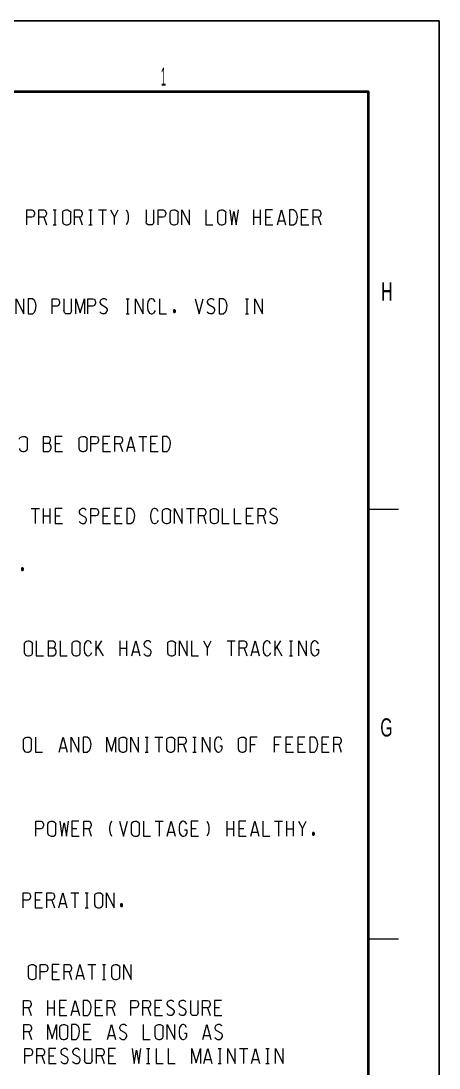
# Model space of a CAD drawing. Header units: millimetres. Extents: x 0 to 841, y 0 to 594.
# Drawn here: x 771.5 to 841, y 419.9 to 594 of the extents above; entities that cross this region are included whole.
import ezdxf
from ezdxf.enums import TextEntityAlignment as Align

# ---------------------------------------------------------------- set-up
doc = ezdxf.new("R2010")
doc.units = ezdxf.units.MM
doc.header["$LTSCALE"] = 0.8
for name, color, linetype, lineweight in [('1', 7, 'Continuous', 13), ('12', 7, 'Continuous', 13), ('9', 7, 'Continuous', 13)]:
    doc.layers.add(name, color=color, linetype=linetype, lineweight=lineweight)

msp = doc.modelspace()

# ---------------------------------------------------------------- linework, layer by layer
at = {"layer": '1'}
for p, q in [((834.2748, 512.7606), (829.263, 512.7606)), ((834.2748, 441.2795), (829.263, 441.2795))]:
    msp.add_line(p, q, dxfattribs=at)
at = {"layer": '1', "lineweight": 35}
msp.add_lwpolyline([(829.263, 112.0142), (829.263, 582.2276), (10.3331, 582.2276), (10.3331, 10.3819)], dxfattribs=at)
at = {"layer": '12'}
for p, q in [((776.8346, 562.5882), (777.3386, 562.5882)), ((777.0866, 562.5882), (777.0866, 560.0882)), ((782.7874, 562.5882), (783.2913, 562.5882)), ((783.0394, 562.5882), (783.0394, 560.0882)), ((784.3622, 562.5882), (785.7008, 562.5882)), ((785.0236, 562.5882), (785.0236, 560.0882)), ((792.2992, 562.5882), (792.2992, 560.6)), ((793.5433, 560.6), (793.5433, 562.5882)), ((810.1575, 562.5882), (810.1575, 560.0882)), ((811.3228, 560.0882), (811.3228, 562.5882)), ((773.2913, 561.348), (772.4567, 561.348)), ((775.2756, 561.348), (774.4409, 561.348)), ((778.4252, 560.5606), (778.4252, 562.1157)), ((779.748, 560.5606), (779.748, 562.1157)), ((781.2283, 561.348), (780.3937, 561.348)), ((787.0079, 560.1472), (787.0079, 561.4071)), ((795.1181, 561.348), (794.2835, 561.348)), ((796.2835, 560.5606), (796.2835, 562.1157)), ((797.6063, 560.5606), (797.6063, 562.1157)), ((804.2205, 560.5606), (804.2205, 562.1157)), ((805.5433, 560.5606), (805.5433, 562.1157)), ((810.1575, 561.348), (811.3228, 561.348)), ((812.9764, 561.3283), (812.1417, 561.3283)), ((815.2913, 560.7181), (814.2992, 560.7181)), ((818.9291, 561.3283), (818.0945, 561.3283)), ((820.9134, 561.348), (820.0787, 561.348)), ((776.8346, 560.0882), (777.3386, 560.0882)), ((782.7874, 560.0882), (783.2913, 560.0882)), ((778.6299, 547.8165), (778.6299, 545.8283)), ((779.874, 545.8283), (779.874, 547.8165)), ((784.7402, 546.8913), (785.6693, 546.3598)), ((785.5906, 547.7181), (785.748, 547.6197)), ((788.9606, 547.8165), (789.4646, 547.8165)), ((789.2126, 547.8165), (789.2126, 545.3165)), ((793.7795, 547.3047), (793.5276, 547.7181)), ((802.5984, 546.8913), (803.5276, 546.3598)), ((803.4488, 547.7181), (803.6063, 547.6197)), ((808.8031, 547.8165), (809.3071, 547.8165)), ((809.0551, 547.8165), (809.0551, 545.3165)), ((777.4803, 546.5764), (776.6457, 546.5764)), ((783.4331, 546.5764), (782.5984, 546.5764)), ((784.5827, 545.6315), (784.8346, 545.415)), ((788.9606, 545.3165), (789.4646, 545.3165)), ((793.7795, 545.8283), (793.5276, 545.415)), ((802.4409, 545.6315), (802.6929, 545.415)), ((808.8031, 545.3165), (809.3071, 545.3165)), ((772.5512, 522.8913), (772.5512, 524.4465)), ((781.1496, 522.8913), (781.1496, 524.4465)), ((782.4724, 522.8913), (782.4724, 524.4465)), ((791.0551, 524.9189), (792.3937, 524.9189)), ((791.7165, 524.9189), (791.7165, 522.4189)), ((775.1811, 523.7772), (776.0945, 523.7772)), ((778, 523.6591), (777.1654, 523.6591)), ((783.9528, 523.6787), (783.1181, 523.6787)), ((785.937, 523.6591), (785.1024, 523.6591)), ((787.9213, 523.6787), (787.0866, 523.6787)), ((790.2362, 523.0488), (789.2441, 523.0488)), ((793.874, 523.6591), (793.0394, 523.6591)), ((773.1969, 512.9189), (774.5354, 512.9189)), ((773.8583, 512.9189), (773.8583, 510.4189)), ((775.1811, 512.9189), (775.1811, 510.4189)), ((776.3465, 510.4189), (776.3465, 512.9189)), ((781.2913, 511.9937), (782.2205, 511.4622)), ((782.1417, 512.8205), (782.2992, 512.722)), ((794.2992, 512.4071), (794.0472, 512.8205)), ((795.0394, 510.8913), (795.0394, 512.4465)), ((796.3622, 510.8913), (796.3622, 512.4465)), ((798.9921, 512.9189), (800.3307, 512.9189)), ((799.6535, 512.9189), (799.6535, 510.4189)), ((802.9764, 510.8913), (802.9764, 512.4465)), ((804.2992, 510.8913), (804.2992, 512.4465)), ((813.0394, 511.9937), (813.9685, 511.4622)), ((813.8898, 512.8205), (814.0472, 512.722)), ((775.1811, 511.6787), (776.3465, 511.6787)), ((778, 511.6591), (777.1654, 511.6591)), ((781.1339, 510.7339), (781.3858, 510.5173)), ((783.9528, 511.6787), (783.1181, 511.6787)), ((785.937, 511.6591), (785.1024, 511.6591)), ((787.9213, 511.6591), (787.0866, 511.6591)), ((794.2992, 510.9307), (794.0472, 510.5173)), ((801.811, 511.6787), (800.9764, 511.6787)), ((809.748, 511.6591), (808.9134, 511.6591)), ((811.7323, 511.6787), (810.8976, 511.6787)), ((812.8819, 510.7339), (813.1339, 510.5173)), ((772.063, 488.8913), (772.063, 490.4465)), ((773.3858, 488.8913), (773.3858, 490.4465)), ((776.0157, 489.7772), (776.9291, 489.7772)), ((780, 488.8913), (780, 490.4465)), ((781.3228, 488.8913), (781.3228, 490.4465)), ((783.2283, 490.4071), (782.9764, 490.8205)), ((783.9528, 490.9189), (783.9528, 488.4189)), ((783.9528, 489.3638), (784.9449, 490.9189)), ((784.2835, 489.8756), (785.1181, 488.4189)), ((787.9213, 490.9189), (787.9213, 488.4189)), ((787.9213, 489.6787), (789.0866, 489.6787)), ((789.0866, 488.4189), (789.0866, 490.9189)), ((792.0472, 489.9937), (792.9764, 489.4622)), ((792.8976, 490.8205), (793.0551, 490.722)), ((795.874, 488.8913), (795.874, 490.4465)), ((797.1969, 488.8913), (797.1969, 490.4465)), ((802.4724, 488.478), (802.4724, 489.7378)), ((805.7795, 490.9189), (807.1181, 490.9189)), ((806.4409, 490.9189), (806.4409, 488.4189)), ((808.5984, 489.6787), (807.7638, 489.6787)), ((812.9921, 490.4071), (812.7402, 490.8205)), ((813.7165, 490.9189), (813.7165, 488.4189)), ((813.7165, 489.3638), (814.7087, 490.9189)), ((814.0472, 489.8756), (814.8819, 488.4189)), ((816.1102, 490.9189), (816.6142, 490.9189)), ((816.3622, 490.9189), (816.3622, 488.4189)), ((820.9291, 490.4071), (820.6772, 490.8205)), ((783.2283, 488.9307), (782.9764, 488.5173)), ((791.0709, 489.0488), (790.0787, 489.0488)), ((791.8898, 488.7339), (792.1417, 488.5173)), ((810.9134, 489.0488), (809.9213, 489.0488)), ((812.9921, 488.9307), (812.7402, 488.5173)), ((816.1102, 488.4189), (816.6142, 488.4189)), ((771.9055, 472.8913), (771.9055, 474.4465)), ((773.2283, 472.8913), (773.2283, 474.4465)), ((787.7795, 472.8913), (787.7795, 474.4465)), ((789.1024, 472.8913), (789.1024, 474.4465)), ((792.1417, 474.9189), (792.6457, 474.9189)), ((792.3937, 474.9189), (792.3937, 472.4189)), ((793.7165, 474.9189), (795.0551, 474.9189)), ((794.378, 474.9189), (794.378, 472.4189)), ((795.7165, 472.8913), (795.7165, 474.4465)), ((797.0394, 472.8913), (797.0394, 474.4465)), ((798.5197, 473.6787), (797.685, 473.6787)), ((800.0787, 474.9189), (800.5827, 474.9189)), ((800.3307, 474.9189), (800.3307, 472.4189)), ((804.8976, 474.4071), (804.6457, 474.8205)), ((807.622, 472.8913), (807.622, 474.4465)), ((808.9449, 472.8913), (808.9449, 474.4465)), ((809.5906, 473.6787), (810.4252, 473.6787)), ((813.5591, 473.6787), (814.3937, 473.6787)), ((816.378, 473.6591), (815.5433, 473.6591)), ((818.3622, 473.6591), (817.5276, 473.6591)), ((822.3307, 473.6591), (821.4961, 473.6591)), ((824.315, 473.6787), (823.4803, 473.6787)), ((779.0079, 473.0488), (778.0157, 473.0488)), ((792.1417, 472.4189), (792.6457, 472.4189)), ((800.0787, 472.4189), (800.5827, 472.4189)), ((775.9685, 458.8913), (775.9685, 460.4465)), ((777.2913, 458.8913), (777.2913, 460.4465)), ((789.8583, 458.8913), (789.8583, 460.4465)), ((791.1811, 458.8913), (791.1811, 460.4465)), ((793.811, 460.9189), (795.1496, 460.9189)), ((794.4724, 460.9189), (794.4724, 458.4189)), ((799.0394, 460.4071), (798.7874, 460.8205)), ((805.7165, 460.9189), (805.7165, 458.4189)), ((806.8819, 458.4189), (806.8819, 460.9189)), ((813.6535, 460.9189), (814.9921, 460.9189)), ((814.315, 460.9189), (814.315, 458.4189)), ((815.6378, 460.9189), (815.6378, 458.4189)), ((816.8031, 458.4189), (816.8031, 460.9189)), ((818.2835, 458.478), (818.2835, 459.7378)), ((774.8031, 459.6787), (773.9685, 459.6787)), ((780.7559, 459.6591), (779.9213, 459.6591)), ((782.7402, 459.6787), (781.9055, 459.6787)), ((796.9606, 459.0488), (795.9685, 459.0488)), ((800.5984, 459.6591), (799.7638, 459.6591)), ((805.7165, 459.6787), (806.8819, 459.6787)), ((808.5354, 459.6591), (807.7008, 459.6591)), ((810.8504, 459.0488), (809.8583, 459.0488)), ((815.6378, 459.6787), (816.8031, 459.6787)), ((772.6614, 447.789), (771.8268, 447.789)), ((774.6457, 447.7693), (773.811, 447.7693)), ((776.6299, 447.789), (775.7953, 447.789)), ((779.7638, 449.0291), (781.1024, 449.0291)), ((780.4252, 449.0291), (780.4252, 446.5291)), ((782.1575, 449.0291), (782.6614, 449.0291)), ((782.4094, 449.0291), (782.4094, 446.5291)), ((783.748, 447.0016), (783.748, 448.5567)), ((785.0709, 447.0016), (785.0709, 448.5567)), ((778.9449, 447.1591), (777.9528, 447.1591)), ((782.1575, 446.5291), (782.6614, 446.5291)), ((782.6142, 437.0921), (783.9528, 437.0921)), ((783.2756, 437.0921), (783.2756, 434.5921)), ((785.0079, 437.0921), (785.5118, 437.0921)), ((785.2598, 437.0921), (785.2598, 434.5921)), ((772.7087, 435.0646), (772.7087, 436.6197)), ((774.0315, 435.0646), (774.0315, 436.6197)), ((775.5118, 435.852), (774.6772, 435.852)), ((777.4961, 435.8323), (776.6614, 435.8323)), ((779.4803, 435.852), (778.6457, 435.852)), ((786.5984, 435.0646), (786.5984, 436.6197)), ((787.9213, 435.0646), (787.9213, 436.6197)), ((781.7953, 435.222), (780.8031, 435.222)), ((785.0079, 434.5921), (785.5118, 434.5921)), ((775.8819, 431.1236), (775.8819, 428.6236)), ((777.0472, 428.6236), (777.0472, 431.1236)), ((795.8819, 430.1984), (796.811, 429.6669)), ((796.7323, 431.0252), (796.8898, 430.9268)), ((797.8661, 430.1984), (798.7953, 429.6669)), ((798.7165, 431.0252), (798.874, 430.9268)), ((799.6929, 431.1236), (799.6929, 429.1354)), ((800.937, 429.1354), (800.937, 431.1236)), ((772.748, 429.8835), (771.9134, 429.8835)), ((775.8819, 429.8835), (777.0472, 429.8835)), ((778.7008, 429.8638), (777.8661, 429.8638)), ((781.0157, 429.2535), (780.0236, 429.2535)), ((784.6535, 429.8638), (783.8189, 429.8638)), ((786.6378, 429.8835), (785.8031, 429.8835)), ((790.6063, 429.8835), (789.7717, 429.8835)), ((792.5906, 429.8835), (791.7559, 429.8835)), ((794.5748, 429.8638), (793.7402, 429.8638)), ((795.7244, 428.9386), (795.9764, 428.722)), ((797.7087, 428.9386), (797.9606, 428.722)), ((802.5118, 429.8835), (801.6772, 429.8835)), ((804.4961, 429.8638), (803.6614, 429.8638)), ((777.937, 425.0961), (777.937, 426.6512)), ((779.2598, 425.0961), (779.2598, 426.6512)), ((788.8504, 427.0252), (789.0079, 426.9268)), ((793.811, 425.0961), (793.811, 426.6512)), ((795.1339, 425.0961), (795.1339, 426.6512)), ((799.0236, 426.6118), (798.7717, 427.0252)), ((804.7244, 427.0252), (804.8819, 426.9268)), ((772.8031, 425.8835), (771.9685, 425.8835)), ((782.7244, 425.8638), (781.8898, 425.8638)), ((787.0236, 425.2535), (786.0315, 425.2535)), ((787.8425, 424.9386), (788.0945, 424.722)), ((788, 426.1984), (788.9291, 425.6669)), ((802.8976, 425.2535), (801.9055, 425.2535)), ((803.7165, 424.9386), (803.9685, 424.722)), ((803.874, 426.1984), (804.8031, 425.6669)), ((772.9606, 421.8835), (772.126, 421.8835)), ((774.9449, 421.8835), (774.1102, 421.8835)), ((776.9291, 421.8638), (776.0945, 421.8638)), ((778.2362, 422.1984), (779.1654, 421.6669)), ((779.0866, 423.0252), (779.2441, 422.9268)), ((780.2205, 422.1984), (781.1496, 421.6669)), ((781.0709, 423.0252), (781.2283, 422.9268)), ((782.0472, 423.1236), (782.0472, 421.1354)), ((783.2913, 421.1354), (783.2913, 423.1236)), ((784.8661, 421.8835), (784.0315, 421.8835)), ((786.8504, 421.8638), (786.0157, 421.8638)), ((792.378, 423.1236), (792.8819, 423.1236)), ((792.6299, 423.1236), (792.6299, 420.6236)), ((804.2835, 423.1236), (804.7874, 423.1236)), ((804.5354, 423.1236), (804.5354, 420.6236)), ((807.8425, 423.1236), (809.1811, 423.1236)), ((808.5039, 423.1236), (808.5039, 420.6236)), ((812.2205, 423.1236), (812.7244, 423.1236)), ((812.4724, 423.1236), (812.4724, 420.6236)), ((778.0787, 420.9386), (778.3307, 420.722)), ((780.063, 420.9386), (780.315, 420.722)), ((792.378, 420.6236), (792.8819, 420.6236)), ((803.0551, 421.2535), (802.063, 421.2535)), ((804.2835, 420.6236), (804.7874, 420.6236)), ((810.9921, 421.2535), (810, 421.2535)), ((812.2205, 420.6236), (812.7244, 420.6236))]:
    msp.add_line(p, q, dxfattribs=at)
for points in [[(0, 594), (841, 594), (841, 0), (0, 0)], [(796.8189, 545.7299), (796.8189, 545.6315), (796.8976, 545.5134), (797.0709, 545.5134), (797.1496, 545.6315), (797.1496, 545.7299), (797.1496, 545.8283), (797.0709, 545.9465), (796.8976, 545.9465), (796.8189, 545.8283)], [(796.9134, 545.8283), (797.0394, 545.8087), (797.0551, 545.6709), (796.9134, 545.6906)], [(771.5433, 502.8323), (771.5433, 502.7339), (771.622, 502.6157), (771.7953, 502.6157), (771.874, 502.7339), (771.874, 502.8323), (771.874, 502.9307), (771.7953, 503.0488), (771.622, 503.0488), (771.5433, 502.9307)], [(771.6378, 502.9307), (771.7638, 502.911), (771.7795, 502.7732), (771.6378, 502.7929)], [(819.937, 458.8323), (819.937, 458.7339), (820.0157, 458.6157), (820.189, 458.6157), (820.2677, 458.7339), (820.2677, 458.8323), (820.2677, 458.9307), (820.189, 459.0488), (820.0157, 459.0488), (819.937, 458.9307)], [(820.0315, 458.9307), (820.1575, 458.911), (820.1732, 458.7732), (820.0315, 458.7929)], [(788.0315, 446.9425), (788.0315, 446.8441), (788.1102, 446.726), (788.2835, 446.726), (788.3622, 446.8441), (788.3622, 446.9425), (788.3622, 447.0409), (788.2835, 447.1591), (788.1102, 447.1591), (788.0315, 447.0409)], [(788.126, 447.0409), (788.252, 447.0213), (788.2677, 446.8835), (788.126, 446.9031)]]:
    msp.add_lwpolyline(points, close=True, dxfattribs=at)
for points in [[(772.4567, 560.0882), (772.4567, 562.5882), (773.2913, 562.5882)], [(773.2913, 562.5882), (773.5433, 562.4898), (773.7165, 562.0764), (773.7165, 561.8598), (773.5433, 561.4465), (773.2913, 561.348)], [(774.4409, 560.0882), (774.4409, 562.5882), (775.2756, 562.5882)], [(775.2756, 562.5882), (775.5276, 562.4898), (775.7008, 562.0764), (775.7008, 561.8598), (775.5276, 561.4465), (775.2756, 561.348), (775.7008, 560.0882)], [(778.4252, 562.1157), (778.4567, 562.2929), (778.5669, 562.411), (778.7717, 562.5291), (778.9606, 562.5882), (779.2283, 562.5882), (779.3701, 562.5488), (779.622, 562.3913), (779.7008, 562.2929), (779.748, 562.1157)], [(780.3937, 560.0882), (780.3937, 562.5882), (781.2283, 562.5882)], [(781.2283, 562.5882), (781.4803, 562.4898), (781.6535, 562.0764), (781.6535, 561.8598), (781.4803, 561.4465), (781.2283, 561.348), (781.6535, 560.0882)], [(786.3465, 562.5882), (787.0079, 561.3874), (787.6378, 562.5882)], [(788.9921, 562.5882), (789.2598, 562.0764), (789.3228, 561.5449), (789.3228, 561.1315), (789.2598, 560.6), (788.9921, 560.0882)], [(794.2835, 560.0882), (794.2835, 562.5882), (795.1181, 562.5882)], [(795.1181, 562.5882), (795.3701, 562.4898), (795.5433, 562.0764), (795.5433, 561.8598), (795.3701, 561.4465), (795.1181, 561.348)], [(796.2835, 562.1157), (796.315, 562.2929), (796.4252, 562.411), (796.6299, 562.5291), (796.8189, 562.5882), (797.0866, 562.5882), (797.2283, 562.5488), (797.4803, 562.3913), (797.5591, 562.2929), (797.6063, 562.1157)], [(798.252, 560.0882), (798.252, 562.5882), (799.5118, 560.0882), (799.5118, 562.5882)], [(802.2205, 562.5882), (802.2205, 560.0882), (803.3858, 560.0882)], [(804.2205, 562.1157), (804.252, 562.2929), (804.3622, 562.411), (804.5669, 562.5291), (804.7559, 562.5882), (805.0236, 562.5882), (805.1654, 562.5488), (805.4173, 562.3913), (805.4961, 562.2929), (805.5433, 562.1157)], [(806.189, 562.5882), (806.5197, 560.0882), (806.8976, 562.3323), (807.2756, 560.0882), (807.622, 562.5882)], [(813.3071, 562.5882), (812.1417, 562.5882), (812.1417, 560.0882), (813.3858, 560.0882)], [(814.126, 560.0882), (814.7874, 562.5882), (815.4646, 560.0882)], [(816.8661, 562.5882), (816.1102, 562.5882), (816.1102, 560.0882), (816.8661, 560.0882)], [(816.8661, 562.5882), (817.1181, 562.3913), (817.2913, 561.978), (817.3858, 561.4268), (817.2756, 560.7378), (817.1024, 560.285), (816.8661, 560.0882)], [(819.2598, 562.5882), (818.0945, 562.5882), (818.0945, 560.0882), (819.3386, 560.0882)], [(820.0787, 560.0882), (820.0787, 562.5882), (820.9134, 562.5882)], [(820.9134, 562.5882), (821.1654, 562.4898), (821.3386, 562.0764), (821.3386, 561.8598), (821.1654, 561.4465), (820.9134, 561.348), (821.3386, 560.0882)], [(778.4252, 560.5606), (778.4567, 560.3835), (778.5669, 560.2654), (778.7717, 560.1472), (778.9606, 560.0882), (779.2283, 560.0882), (779.3701, 560.1276), (779.622, 560.285), (779.7008, 560.3835), (779.748, 560.5606)], [(793.5433, 560.6), (793.4646, 560.2457), (793.2913, 560.0882), (792.6299, 560.0882), (792.378, 560.285), (792.2992, 560.6)], [(796.2835, 560.5606), (796.315, 560.3835), (796.4252, 560.2654), (796.6299, 560.1472), (796.8189, 560.0882), (797.0866, 560.0882), (797.2283, 560.1276), (797.4803, 560.285), (797.5591, 560.3835), (797.6063, 560.5606)], [(804.2205, 560.5606), (804.252, 560.3835), (804.3622, 560.2654), (804.5669, 560.1472), (804.7559, 560.0882), (805.0236, 560.0882), (805.1654, 560.1276), (805.4173, 560.285), (805.4961, 560.3835), (805.5433, 560.5606)], [(770.6929, 545.3165), (770.6929, 547.8165), (771.9528, 545.3165), (771.9528, 547.8165)], [(773.4331, 547.8165), (772.6772, 547.8165), (772.6772, 545.3165), (773.4331, 545.3165)], [(773.4331, 547.8165), (773.685, 547.6197), (773.8583, 547.2063), (773.9528, 546.6551), (773.8425, 545.9661), (773.6693, 545.5134), (773.4331, 545.3165)], [(776.6457, 545.3165), (776.6457, 547.8165), (777.4803, 547.8165)], [(777.4803, 547.8165), (777.7323, 547.7181), (777.9055, 547.3047), (777.9055, 547.0882), (777.7323, 546.6748), (777.4803, 546.5764)], [(780.6142, 545.3165), (780.6142, 547.8165), (781.3386, 545.4543), (782.0472, 547.8165), (782.0472, 545.3165)], [(782.5984, 545.3165), (782.5984, 547.8165), (783.4331, 547.8165)], [(783.4331, 547.8165), (783.685, 547.7181), (783.8583, 547.3047), (783.8583, 547.0882), (783.685, 546.6748), (783.4331, 546.5764)], [(785.5906, 547.7181), (785.4173, 547.8165), (785.0866, 547.8165), (784.7402, 547.6197), (784.5827, 547.3047), (784.5827, 547.2063), (784.7402, 546.8913)], [(790.5354, 545.3165), (790.5354, 547.8165), (791.7953, 545.3165), (791.7953, 547.8165)], [(793.5276, 547.7181), (793.2756, 547.8165), (793.1024, 547.8165), (792.8504, 547.7181), (792.5984, 547.3047), (792.5197, 546.7732), (792.5197, 546.3598), (792.5984, 545.8283), (792.8504, 545.415), (793.1024, 545.3165), (793.2756, 545.3165), (793.5276, 545.415)], [(794.5039, 547.8165), (794.5039, 545.3165), (795.6693, 545.3165)], [(800.4567, 547.8165), (801.1181, 545.3165), (801.7953, 547.8165)], [(803.4488, 547.7181), (803.2756, 547.8165), (802.9449, 547.8165), (802.5984, 547.6197), (802.4409, 547.3047), (802.4409, 547.2063), (802.5984, 546.8913)], [(805.1811, 547.8165), (804.4252, 547.8165), (804.4252, 545.3165), (805.1811, 545.3165)], [(805.1811, 547.8165), (805.4331, 547.6197), (805.6063, 547.2063), (805.7008, 546.6551), (805.5906, 545.9661), (805.4173, 545.5134), (805.1811, 545.3165)], [(810.378, 545.3165), (810.378, 547.8165), (811.6378, 545.3165), (811.6378, 547.8165)], [(779.874, 545.8283), (779.7953, 545.474), (779.622, 545.3165), (778.9606, 545.3165), (778.7087, 545.5134), (778.6299, 545.8283)], [(784.8346, 545.415), (785.0394, 545.3362), (785.4173, 545.3362), (785.6693, 545.5134), (785.8425, 545.8283), (785.8425, 546.0449), (785.6693, 546.3598)], [(802.6929, 545.415), (802.8976, 545.3362), (803.2756, 545.3362), (803.5276, 545.5134), (803.7008, 545.8283), (803.7008, 546.0449), (803.5276, 546.3598)], [(771.2283, 524.4465), (771.2598, 524.6236), (771.3701, 524.7417), (771.5748, 524.8598), (771.7638, 524.9189), (772.0315, 524.9189), (772.1732, 524.8795), (772.4252, 524.722), (772.5039, 524.6236), (772.5512, 524.4465)], [(775.1811, 524.9189), (775.1811, 522.4189), (776.0945, 522.4189)], [(775.1811, 524.9189), (776.0157, 524.9189), (776.2677, 524.722), (776.3465, 524.4071), (776.3465, 524.3087), (776.2677, 523.9937), (776.0945, 523.7772), (776.3465, 523.5606), (776.4409, 523.2457), (776.4409, 522.9307), (776.3465, 522.6157), (776.0945, 522.4189)], [(778.3307, 524.9189), (777.1654, 524.9189), (777.1654, 522.4189), (778.4094, 522.4189)], [(781.1496, 524.4465), (781.1811, 524.6236), (781.2913, 524.7417), (781.4961, 524.8598), (781.685, 524.9189), (781.9528, 524.9189), (782.0945, 524.8795), (782.3465, 524.722), (782.4252, 524.6236), (782.4724, 524.4465)], [(783.1181, 522.4189), (783.1181, 524.9189), (783.9528, 524.9189)], [(783.9528, 524.9189), (784.2047, 524.8205), (784.378, 524.4071), (784.378, 524.1906), (784.2047, 523.7772), (783.9528, 523.6787)], [(786.2677, 524.9189), (785.1024, 524.9189), (785.1024, 522.4189), (786.3465, 522.4189)], [(787.0866, 522.4189), (787.0866, 524.9189), (787.9213, 524.9189)], [(787.9213, 524.9189), (788.1732, 524.8205), (788.3465, 524.4071), (788.3465, 524.1906), (788.1732, 523.7772), (787.9213, 523.6787), (788.3465, 522.4189)], [(789.0709, 522.4189), (789.7323, 524.9189), (790.4094, 522.4189)], [(794.2047, 524.9189), (793.0394, 524.9189), (793.0394, 522.4189), (794.2835, 522.4189)], [(795.7795, 524.9189), (795.0236, 524.9189), (795.0236, 522.4189), (795.7795, 522.4189)], [(795.7795, 524.9189), (796.0315, 524.722), (796.2047, 524.3087), (796.2992, 523.7575), (796.189, 523.0685), (796.0157, 522.6157), (795.7795, 522.4189)], [(771.2283, 522.8913), (771.2598, 522.7142), (771.3701, 522.5961), (771.5748, 522.478), (771.7638, 522.4189), (772.0315, 522.4189), (772.1732, 522.4583), (772.4252, 522.6157), (772.5039, 522.7142), (772.5512, 522.8913)], [(781.1496, 522.8913), (781.1811, 522.7142), (781.2913, 522.5961), (781.4961, 522.478), (781.685, 522.4189), (781.9528, 522.4189), (782.0945, 522.4583), (782.3465, 522.6157), (782.4252, 522.7142), (782.4724, 522.8913)], [(778.3307, 512.9189), (777.1654, 512.9189), (777.1654, 510.4189), (778.4094, 510.4189)], [(782.1417, 512.8205), (781.9685, 512.9189), (781.6378, 512.9189), (781.2913, 512.722), (781.1339, 512.4071), (781.1339, 512.3087), (781.2913, 511.9937)], [(783.1181, 510.4189), (783.1181, 512.9189), (783.9528, 512.9189)], [(783.9528, 512.9189), (784.2047, 512.8205), (784.378, 512.4071), (784.378, 512.1906), (784.2047, 511.7772), (783.9528, 511.6787)], [(786.2677, 512.9189), (785.1024, 512.9189), (785.1024, 510.4189), (786.3465, 510.4189)], [(788.252, 512.9189), (787.0866, 512.9189), (787.0866, 510.4189), (788.3307, 510.4189)], [(789.8268, 512.9189), (789.0709, 512.9189), (789.0709, 510.4189), (789.8268, 510.4189)], [(789.8268, 512.9189), (790.0787, 512.722), (790.252, 512.3087), (790.3465, 511.7575), (790.2362, 511.0685), (790.063, 510.6157), (789.8268, 510.4189)], [(794.0472, 512.8205), (793.7953, 512.9189), (793.622, 512.9189), (793.3701, 512.8205), (793.1181, 512.4071), (793.0394, 511.8756), (793.0394, 511.4622), (793.1181, 510.9307), (793.3701, 510.5173), (793.622, 510.4189), (793.7953, 510.4189), (794.0472, 510.5173)], [(795.0394, 512.4465), (795.0709, 512.6236), (795.1811, 512.7417), (795.3858, 512.8598), (795.5748, 512.9189), (795.8425, 512.9189), (795.9843, 512.8795), (796.2362, 512.722), (796.315, 512.6236), (796.3622, 512.4465)], [(797.0079, 510.4189), (797.0079, 512.9189), (798.2677, 510.4189), (798.2677, 512.9189)], [(800.9764, 510.4189), (800.9764, 512.9189), (801.811, 512.9189)], [(801.811, 512.9189), (802.063, 512.8205), (802.2362, 512.4071), (802.2362, 512.1906), (802.063, 511.7772), (801.811, 511.6787), (802.2362, 510.4189)], [(802.9764, 512.4465), (803.0079, 512.6236), (803.1181, 512.7417), (803.3228, 512.8598), (803.5118, 512.9189), (803.7795, 512.9189), (803.9213, 512.8795), (804.1732, 512.722), (804.252, 512.6236), (804.2992, 512.4465)], [(804.9449, 512.9189), (804.9449, 510.4189), (806.1102, 510.4189)], [(806.9291, 512.9189), (806.9291, 510.4189), (808.0945, 510.4189)], [(810.0787, 512.9189), (808.9134, 512.9189), (808.9134, 510.4189), (810.1575, 510.4189)], [(810.8976, 510.4189), (810.8976, 512.9189), (811.7323, 512.9189)], [(811.7323, 512.9189), (811.9843, 512.8205), (812.1575, 512.4071), (812.1575, 512.1906), (811.9843, 511.7772), (811.7323, 511.6787), (812.1575, 510.4189)], [(813.8898, 512.8205), (813.7165, 512.9189), (813.3858, 512.9189), (813.0394, 512.722), (812.8819, 512.4071), (812.8819, 512.3087), (813.0394, 511.9937)], [(781.3858, 510.5173), (781.5906, 510.4386), (781.9685, 510.4386), (782.2205, 510.6157), (782.3937, 510.9307), (782.3937, 511.1472), (782.2205, 511.4622)], [(795.0394, 510.8913), (795.0709, 510.7142), (795.1811, 510.5961), (795.3858, 510.478), (795.5748, 510.4189), (795.8425, 510.4189), (795.9843, 510.4583), (796.2362, 510.6157), (796.315, 510.7142), (796.3622, 510.8913)], [(802.9764, 510.8913), (803.0079, 510.7142), (803.1181, 510.5961), (803.3228, 510.478), (803.5118, 510.4189), (803.7795, 510.4189), (803.9213, 510.4583), (804.1732, 510.6157), (804.252, 510.7142), (804.2992, 510.8913)], [(813.1339, 510.5173), (813.3386, 510.4386), (813.7165, 510.4386), (813.9685, 510.6157), (814.1417, 510.9307), (814.1417, 511.1472), (813.9685, 511.4622)], [(772.063, 490.4465), (772.0945, 490.6236), (772.2047, 490.7417), (772.4094, 490.8598), (772.5984, 490.9189), (772.8661, 490.9189), (773.0079, 490.8795), (773.2598, 490.722), (773.3386, 490.6236), (773.3858, 490.4465)], [(774.0315, 490.9189), (774.0315, 488.4189), (775.1969, 488.4189)], [(776.0157, 490.9189), (776.0157, 488.4189), (776.9291, 488.4189)], [(776.0157, 490.9189), (776.8504, 490.9189), (777.1024, 490.722), (777.1811, 490.4071), (777.1811, 490.3087), (777.1024, 489.9937), (776.9291, 489.7772), (777.1811, 489.5606), (777.2756, 489.2457), (777.2756, 488.9307), (777.1811, 488.6157), (776.9291, 488.4189)], [(778, 490.9189), (778, 488.4189), (779.1654, 488.4189)], [(780, 490.4465), (780.0315, 490.6236), (780.1417, 490.7417), (780.3465, 490.8598), (780.5354, 490.9189), (780.8031, 490.9189), (780.9449, 490.8795), (781.1969, 490.722), (781.2756, 490.6236), (781.3228, 490.4465)], [(782.9764, 490.8205), (782.7244, 490.9189), (782.5512, 490.9189), (782.2992, 490.8205), (782.0472, 490.4071), (781.9685, 489.8756), (781.9685, 489.4622), (782.0472, 488.9307), (782.2992, 488.5173), (782.5512, 488.4189), (782.7244, 488.4189), (782.9764, 488.5173)], [(789.9055, 488.4189), (790.5669, 490.9189), (791.2441, 488.4189)], [(792.8976, 490.8205), (792.7244, 490.9189), (792.3937, 490.9189), (792.0472, 490.722), (791.8898, 490.4071), (791.8898, 490.3087), (792.0472, 489.9937)], [(792.1417, 488.5173), (792.3465, 488.4386), (792.7244, 488.4386), (792.9764, 488.6157), (793.1496, 488.9307), (793.1496, 489.1472), (792.9764, 489.4622)], [(795.874, 490.4465), (795.9055, 490.6236), (796.0157, 490.7417), (796.2205, 490.8598), (796.4094, 490.9189), (796.6772, 490.9189), (796.8189, 490.8795), (797.0709, 490.722), (797.1496, 490.6236), (797.1969, 490.4465)], [(797.8425, 488.4189), (797.8425, 490.9189), (799.1024, 488.4189), (799.1024, 490.9189)], [(799.8268, 490.9189), (799.8268, 488.4189), (800.9921, 488.4189)], [(801.811, 490.9189), (802.4724, 489.7181), (803.1024, 490.9189)], [(807.7638, 488.4189), (807.7638, 490.9189), (808.5984, 490.9189)], [(808.5984, 490.9189), (808.8504, 490.8205), (809.0236, 490.4071), (809.0236, 490.1906), (808.8504, 489.7772), (808.5984, 489.6787), (809.0236, 488.4189)], [(809.748, 488.4189), (810.4094, 490.9189), (811.0866, 488.4189)], [(812.7402, 490.8205), (812.4882, 490.9189), (812.315, 490.9189), (812.063, 490.8205), (811.811, 490.4071), (811.7323, 489.8756), (811.7323, 489.4622), (811.811, 488.9307), (812.063, 488.5173), (812.315, 488.4189), (812.4882, 488.4189), (812.7402, 488.5173)], [(817.685, 488.4189), (817.685, 490.9189), (818.9449, 488.4189), (818.9449, 490.9189)], [(820.6772, 490.8205), (820.4094, 490.9189), (820.252, 490.9189), (820, 490.8205), (819.748, 490.4071), (819.6693, 489.8756), (819.6693, 489.4622), (819.748, 488.9307), (820, 488.537), (820.252, 488.4189), (820.4252, 488.4189), (820.6772, 488.5173)], [(820.5827, 489.4622), (820.9291, 489.4622), (820.9291, 488.9307), (820.6772, 488.5173)], [(772.063, 488.8913), (772.0945, 488.7142), (772.2047, 488.5961), (772.4094, 488.478), (772.5984, 488.4189), (772.8661, 488.4189), (773.0079, 488.4583), (773.2598, 488.6157), (773.3386, 488.7142), (773.3858, 488.8913)], [(780, 488.8913), (780.0315, 488.7142), (780.1417, 488.5961), (780.3465, 488.478), (780.5354, 488.4189), (780.8031, 488.4189), (780.9449, 488.4583), (781.1969, 488.6157), (781.2756, 488.7142), (781.3228, 488.8913)], [(795.874, 488.8913), (795.9055, 488.7142), (796.0157, 488.5961), (796.2205, 488.478), (796.4094, 488.4189), (796.6772, 488.4189), (796.8189, 488.4583), (797.0709, 488.6157), (797.1496, 488.7142), (797.1969, 488.8913)], [(771.9055, 474.4465), (771.937, 474.6236), (772.0472, 474.7417), (772.252, 474.8598), (772.4409, 474.9189), (772.7087, 474.9189), (772.8504, 474.8795), (773.1024, 474.722), (773.1811, 474.6236), (773.2283, 474.4465)], [(773.874, 474.9189), (773.874, 472.4189), (775.0394, 472.4189)], [(777.8425, 472.4189), (778.5039, 474.9189), (779.1811, 472.4189)], [(779.8268, 472.4189), (779.8268, 474.9189), (781.0866, 472.4189), (781.0866, 474.9189)], [(782.5669, 474.9189), (781.811, 474.9189), (781.811, 472.4189), (782.5669, 472.4189)], [(782.5669, 474.9189), (782.8189, 474.722), (782.9921, 474.3087), (783.0866, 473.7575), (782.9764, 473.0685), (782.8031, 472.6157), (782.5669, 472.4189)], [(785.7795, 472.4189), (785.7795, 474.9189), (786.5039, 472.5567), (787.2126, 474.9189), (787.2126, 472.4189)], [(787.7795, 474.4465), (787.811, 474.6236), (787.9213, 474.7417), (788.126, 474.8598), (788.315, 474.9189), (788.5827, 474.9189), (788.7244, 474.8795), (788.9764, 474.722), (789.0551, 474.6236), (789.1024, 474.4465)], [(789.748, 472.4189), (789.748, 474.9189), (791.0079, 472.4189), (791.0079, 474.9189)], [(795.7165, 474.4465), (795.748, 474.6236), (795.8583, 474.7417), (796.063, 474.8598), (796.252, 474.9189), (796.5197, 474.9189), (796.6614, 474.8795), (796.9134, 474.722), (796.9921, 474.6236), (797.0394, 474.4465)], [(797.685, 472.4189), (797.685, 474.9189), (798.5197, 474.9189)], [(798.5197, 474.9189), (798.7717, 474.8205), (798.9449, 474.4071), (798.9449, 474.1906), (798.7717, 473.7772), (798.5197, 473.6787), (798.9449, 472.4189)], [(801.6535, 472.4189), (801.6535, 474.9189), (802.9134, 472.4189), (802.9134, 474.9189)], [(804.6457, 474.8205), (804.378, 474.9189), (804.2205, 474.9189), (803.9685, 474.8205), (803.7165, 474.4071), (803.6378, 473.8756), (803.6378, 473.4622), (803.7165, 472.9307), (803.9685, 472.537), (804.2205, 472.4189), (804.3937, 472.4189), (804.6457, 472.5173)], [(807.622, 474.4465), (807.6535, 474.6236), (807.7638, 474.7417), (807.9685, 474.8598), (808.1575, 474.9189), (808.4252, 474.9189), (808.5669, 474.8795), (808.8189, 474.722), (808.8976, 474.6236), (808.9449, 474.4465)], [(810.7559, 474.9189), (809.5906, 474.9189), (809.5906, 472.4189)], [(814.7244, 474.9189), (813.5591, 474.9189), (813.5591, 472.4189)], [(816.7087, 474.9189), (815.5433, 474.9189), (815.5433, 472.4189), (816.7874, 472.4189)], [(818.6929, 474.9189), (817.5276, 474.9189), (817.5276, 472.4189), (818.7717, 472.4189)], [(820.2677, 474.9189), (819.5118, 474.9189), (819.5118, 472.4189), (820.2677, 472.4189)], [(820.2677, 474.9189), (820.5197, 474.722), (820.6929, 474.3087), (820.7874, 473.7575), (820.6772, 473.0685), (820.5039, 472.6157), (820.2677, 472.4189)], [(822.6614, 474.9189), (821.4961, 474.9189), (821.4961, 472.4189), (822.7402, 472.4189)], [(823.4803, 472.4189), (823.4803, 474.9189), (824.315, 474.9189)], [(824.315, 474.9189), (824.5669, 474.8205), (824.7402, 474.4071), (824.7402, 474.1906), (824.5669, 473.7772), (824.315, 473.6787), (824.7402, 472.4189)], [(771.9055, 472.8913), (771.937, 472.7142), (772.0472, 472.5961), (772.252, 472.478), (772.4409, 472.4189), (772.7087, 472.4189), (772.8504, 472.4583), (773.1024, 472.6157), (773.1811, 472.7142), (773.2283, 472.8913)], [(787.7795, 472.8913), (787.811, 472.7142), (787.9213, 472.5961), (788.126, 472.478), (788.315, 472.4189), (788.5827, 472.4189), (788.7244, 472.4583), (788.9764, 472.6157), (789.0551, 472.7142), (789.1024, 472.8913)], [(795.7165, 472.8913), (795.748, 472.7142), (795.8583, 472.5961), (796.063, 472.478), (796.252, 472.4189), (796.5197, 472.4189), (796.6614, 472.4583), (796.9134, 472.6157), (796.9921, 472.7142), (797.0394, 472.8913)], [(804.5512, 473.4622), (804.8976, 473.4622), (804.8976, 472.9307), (804.6457, 472.5173)], [(807.622, 472.8913), (807.6535, 472.7142), (807.7638, 472.5961), (807.9685, 472.478), (808.1575, 472.4189), (808.4252, 472.4189), (808.5669, 472.4583), (808.8189, 472.6157), (808.8976, 472.7142), (808.9449, 472.8913)], [(773.9685, 458.4189), (773.9685, 460.9189), (774.8031, 460.9189)], [(774.8031, 460.9189), (775.0551, 460.8205), (775.2283, 460.4071), (775.2283, 460.1906), (775.0551, 459.7772), (774.8031, 459.6787)], [(775.9685, 460.4465), (776, 460.6236), (776.1102, 460.7417), (776.315, 460.8598), (776.5039, 460.9189), (776.7717, 460.9189), (776.9134, 460.8795), (777.1654, 460.722), (777.2441, 460.6236), (777.2913, 460.4465)], [(777.937, 460.9189), (778.2677, 458.4189), (778.6457, 460.663), (779.0236, 458.4189), (779.3701, 460.9189)], [(781.0866, 460.9189), (779.9213, 460.9189), (779.9213, 458.4189), (781.1654, 458.4189)], [(781.9055, 458.4189), (781.9055, 460.9189), (782.7402, 460.9189)], [(782.7402, 460.9189), (782.9921, 460.8205), (783.1654, 460.4071), (783.1654, 460.1906), (782.9921, 459.7772), (782.7402, 459.6787), (783.1654, 458.4189)], [(786.5354, 460.9189), (786.2835, 460.4071), (786.2047, 459.8756), (786.2047, 459.4622), (786.2835, 458.9307), (786.5354, 458.4189)], [(787.8583, 460.9189), (788.5197, 458.4189), (789.1969, 460.9189)], [(789.8583, 460.4465), (789.8898, 460.6236), (790, 460.7417), (790.2047, 460.8598), (790.3937, 460.9189), (790.6614, 460.9189), (790.8031, 460.8795), (791.0551, 460.722), (791.1339, 460.6236), (791.1811, 460.4465)], [(791.8268, 460.9189), (791.8268, 458.4189), (792.9921, 458.4189)], [(795.7953, 458.4189), (796.4567, 460.9189), (797.1339, 458.4189)], [(798.7874, 460.8205), (798.5197, 460.9189), (798.3622, 460.9189), (798.1102, 460.8205), (797.8583, 460.4071), (797.7795, 459.8756), (797.7795, 459.4622), (797.8583, 458.9307), (798.1102, 458.537), (798.3622, 458.4189), (798.5354, 458.4189), (798.7874, 458.5173)], [(800.9291, 460.9189), (799.7638, 460.9189), (799.7638, 458.4189), (801.0079, 458.4189)], [(802.4094, 460.9189), (802.6772, 460.4071), (802.7402, 459.8756), (802.7402, 459.4622), (802.6772, 458.9307), (802.4094, 458.4189)], [(808.8661, 460.9189), (807.7008, 460.9189), (807.7008, 458.4189), (808.9449, 458.4189)], [(809.685, 458.4189), (810.3465, 460.9189), (811.0236, 458.4189)], [(811.6693, 460.9189), (811.6693, 458.4189), (812.8346, 458.4189)], [(817.622, 460.9189), (818.2835, 459.7181), (818.9134, 460.9189)], [(775.9685, 458.8913), (776, 458.7142), (776.1102, 458.5961), (776.315, 458.478), (776.5039, 458.4189), (776.7717, 458.4189), (776.9134, 458.4583), (777.1654, 458.6157), (777.2441, 458.7142), (777.2913, 458.8913)], [(789.8583, 458.8913), (789.8898, 458.7142), (790, 458.5961), (790.2047, 458.478), (790.3937, 458.4189), (790.6614, 458.4189), (790.8031, 458.4583), (791.0551, 458.6157), (791.1339, 458.7142), (791.1811, 458.8913)], [(798.6929, 459.4622), (799.0394, 459.4622), (799.0394, 458.9307), (798.7874, 458.5173)], [(771.8268, 446.5291), (771.8268, 449.0291), (772.6614, 449.0291)], [(772.6614, 449.0291), (772.9134, 448.9307), (773.0866, 448.5173), (773.0866, 448.3008), (772.9134, 447.8874), (772.6614, 447.789)], [(774.9764, 449.0291), (773.811, 449.0291), (773.811, 446.5291), (775.0551, 446.5291)], [(775.7953, 446.5291), (775.7953, 449.0291), (776.6299, 449.0291)], [(776.6299, 449.0291), (776.8819, 448.9307), (777.0551, 448.5173), (777.0551, 448.3008), (776.8819, 447.8874), (776.6299, 447.789), (777.0551, 446.5291)], [(777.7795, 446.5291), (778.4409, 449.0291), (779.1181, 446.5291)], [(783.748, 448.5567), (783.7795, 448.7339), (783.8898, 448.852), (784.0945, 448.9701), (784.2835, 449.0291), (784.5512, 449.0291), (784.6929, 448.9898), (784.9449, 448.8323), (785.0236, 448.7339), (785.0709, 448.5567)], [(785.7165, 446.5291), (785.7165, 449.0291), (786.9764, 446.5291), (786.9764, 449.0291)], [(783.748, 447.0016), (783.7795, 446.8244), (783.8898, 446.7063), (784.0945, 446.5882), (784.2835, 446.5291), (784.5512, 446.5291), (784.6929, 446.5685), (784.9449, 446.726), (785.0236, 446.8244), (785.0709, 447.0016)], [(772.7087, 436.6197), (772.7402, 436.7969), (772.8504, 436.915), (773.0551, 437.0331), (773.2441, 437.0921), (773.5118, 437.0921), (773.6535, 437.0528), (773.9055, 436.8953), (773.9843, 436.7969), (774.0315, 436.6197)], [(774.6772, 434.5921), (774.6772, 437.0921), (775.5118, 437.0921)], [(775.5118, 437.0921), (775.7638, 436.9937), (775.937, 436.5803), (775.937, 436.3638), (775.7638, 435.9504), (775.5118, 435.852)], [(777.8268, 437.0921), (776.6614, 437.0921), (776.6614, 434.5921), (777.9055, 434.5921)], [(778.6457, 434.5921), (778.6457, 437.0921), (779.4803, 437.0921)], [(779.4803, 437.0921), (779.7323, 436.9937), (779.9055, 436.5803), (779.9055, 436.3638), (779.7323, 435.9504), (779.4803, 435.852), (779.9055, 434.5921)], [(780.6299, 434.5921), (781.2913, 437.0921), (781.9685, 434.5921)], [(786.5984, 436.6197), (786.6299, 436.7969), (786.7402, 436.915), (786.9449, 437.0331), (787.1339, 437.0921), (787.4016, 437.0921), (787.5433, 437.0528), (787.7953, 436.8953), (787.874, 436.7969), (787.9213, 436.6197)], [(788.5669, 434.5921), (788.5669, 437.0921), (789.8268, 434.5921), (789.8268, 437.0921)], [(772.7087, 435.0646), (772.7402, 434.8874), (772.8504, 434.7693), (773.0551, 434.6512), (773.2441, 434.5921), (773.5118, 434.5921), (773.6535, 434.6315), (773.9055, 434.789), (773.9843, 434.8874), (774.0315, 435.0646)], [(786.5984, 435.0646), (786.6299, 434.8874), (786.7402, 434.7693), (786.9449, 434.6512), (787.1339, 434.5921), (787.4016, 434.5921), (787.5433, 434.6315), (787.7953, 434.789), (787.874, 434.8874), (787.9213, 435.0646)], [(771.9134, 428.6236), (771.9134, 431.1236), (772.748, 431.1236)], [(772.748, 431.1236), (773, 431.0252), (773.1732, 430.6118), (773.1732, 430.3953), (773, 429.9819), (772.748, 429.8835), (773.1732, 428.6236)], [(779.0315, 431.1236), (777.8661, 431.1236), (777.8661, 428.6236), (779.1102, 428.6236)], [(779.8504, 428.6236), (780.5118, 431.1236), (781.189, 428.6236)], [(782.5906, 431.1236), (781.8346, 431.1236), (781.8346, 428.6236), (782.5906, 428.6236)], [(782.5906, 431.1236), (782.8425, 430.9268), (783.0157, 430.5134), (783.1102, 429.9622), (783, 429.2732), (782.8268, 428.8205), (782.5906, 428.6236)], [(784.9843, 431.1236), (783.8189, 431.1236), (783.8189, 428.6236), (785.063, 428.6236)], [(785.8031, 428.6236), (785.8031, 431.1236), (786.6378, 431.1236)], [(786.6378, 431.1236), (786.8898, 431.0252), (787.063, 430.6118), (787.063, 430.3953), (786.8898, 429.9819), (786.6378, 429.8835), (787.063, 428.6236)], [(789.7717, 428.6236), (789.7717, 431.1236), (790.6063, 431.1236)], [(790.6063, 431.1236), (790.8583, 431.0252), (791.0315, 430.6118), (791.0315, 430.3953), (790.8583, 429.9819), (790.6063, 429.8835)], [(791.7559, 428.6236), (791.7559, 431.1236), (792.5906, 431.1236)], [(792.5906, 431.1236), (792.8425, 431.0252), (793.0157, 430.6118), (793.0157, 430.3953), (792.8425, 429.9819), (792.5906, 429.8835), (793.0157, 428.6236)], [(794.9055, 431.1236), (793.7402, 431.1236), (793.7402, 428.6236), (794.9843, 428.6236)], [(796.7323, 431.0252), (796.5591, 431.1236), (796.2283, 431.1236), (795.8819, 430.9268), (795.7244, 430.6118), (795.7244, 430.5134), (795.8819, 430.1984)], [(798.7165, 431.0252), (798.5433, 431.1236), (798.2126, 431.1236), (797.8661, 430.9268), (797.7087, 430.6118), (797.7087, 430.5134), (797.8661, 430.1984)], [(801.6772, 428.6236), (801.6772, 431.1236), (802.5118, 431.1236)], [(802.5118, 431.1236), (802.7638, 431.0252), (802.937, 430.6118), (802.937, 430.3953), (802.7638, 429.9819), (802.5118, 429.8835), (802.937, 428.6236)], [(804.8268, 431.1236), (803.6614, 431.1236), (803.6614, 428.6236), (804.9055, 428.6236)], [(795.9764, 428.722), (796.1811, 428.6433), (796.5591, 428.6433), (796.811, 428.8205), (796.9843, 429.1354), (796.9843, 429.352), (796.811, 429.6669)], [(797.9606, 428.722), (798.1654, 428.6433), (798.5433, 428.6433), (798.7953, 428.8205), (798.9685, 429.1354), (798.9685, 429.352), (798.7953, 429.6669)], [(800.937, 429.1354), (800.8583, 428.7811), (800.685, 428.6236), (800.0236, 428.6236), (799.7717, 428.8205), (799.6929, 429.1354)], [(771.9685, 424.6236), (771.9685, 427.1236), (772.8031, 427.1236)], [(772.8031, 427.1236), (773.0551, 427.0252), (773.2283, 426.6118), (773.2283, 426.3953), (773.0551, 425.9819), (772.8031, 425.8835), (773.2283, 424.6236)], [(775.937, 424.6236), (775.937, 427.1236), (776.6614, 424.7614), (777.3701, 427.1236), (777.3701, 424.6236)], [(777.937, 426.6512), (777.9685, 426.8283), (778.0787, 426.9465), (778.2835, 427.0646), (778.4724, 427.1236), (778.7402, 427.1236), (778.8819, 427.0843), (779.1339, 426.9268), (779.2126, 426.8283), (779.2598, 426.6512)], [(780.6614, 427.1236), (779.9055, 427.1236), (779.9055, 424.6236), (780.6614, 424.6236)], [(780.6614, 427.1236), (780.9134, 426.9268), (781.0866, 426.5134), (781.1811, 425.9622), (781.0709, 425.2732), (780.8976, 424.8205), (780.6614, 424.6236)], [(783.0551, 427.1236), (781.8898, 427.1236), (781.8898, 424.6236), (783.1339, 424.6236)], [(785.8583, 424.6236), (786.5197, 427.1236), (787.1969, 424.6236)], [(788.8504, 427.0252), (788.6772, 427.1236), (788.3465, 427.1236), (788, 426.9268), (787.8425, 426.6118), (787.8425, 426.5134), (788, 426.1984)], [(791.811, 427.1236), (791.811, 424.6236), (792.9764, 424.6236)], [(793.811, 426.6512), (793.8425, 426.8283), (793.9528, 426.9465), (794.1575, 427.0646), (794.3465, 427.1236), (794.6142, 427.1236), (794.7559, 427.0843), (795.0079, 426.9268), (795.0866, 426.8283), (795.1339, 426.6512)], [(795.7795, 424.6236), (795.7795, 427.1236), (797.0394, 424.6236), (797.0394, 427.1236)], [(798.7717, 427.0252), (798.5039, 427.1236), (798.3465, 427.1236), (798.0945, 427.0252), (797.8425, 426.6118), (797.7638, 426.0803), (797.7638, 425.6669), (797.8425, 425.1354), (798.0945, 424.7417), (798.3465, 424.6236), (798.5197, 424.6236), (798.7717, 424.722)], [(801.7323, 424.6236), (802.3937, 427.1236), (803.0709, 424.6236)], [(804.7244, 427.0252), (804.5512, 427.1236), (804.2205, 427.1236), (803.874, 426.9268), (803.7165, 426.6118), (803.7165, 426.5134), (803.874, 426.1984)], [(777.937, 425.0961), (777.9685, 424.9189), (778.0787, 424.8008), (778.2835, 424.6827), (778.4724, 424.6236), (778.7402, 424.6236), (778.8819, 424.663), (779.1339, 424.8205), (779.2126, 424.9189), (779.2598, 425.0961)], [(788.0945, 424.722), (788.2992, 424.6433), (788.6772, 424.6433), (788.9291, 424.8205), (789.1024, 425.1354), (789.1024, 425.352), (788.9291, 425.6669)], [(793.811, 425.0961), (793.8425, 424.9189), (793.9528, 424.8008), (794.1575, 424.6827), (794.3465, 424.6236), (794.6142, 424.6236), (794.7559, 424.663), (795.0079, 424.8205), (795.0866, 424.9189), (795.1339, 425.0961)], [(798.6772, 425.6669), (799.0236, 425.6669), (799.0236, 425.1354), (798.7717, 424.722)], [(803.9685, 424.722), (804.1732, 424.6433), (804.5512, 424.6433), (804.8031, 424.8205), (804.9764, 425.1354), (804.9764, 425.352), (804.8031, 425.6669)], [(772.126, 420.6236), (772.126, 423.1236), (772.9606, 423.1236)], [(772.9606, 423.1236), (773.2126, 423.0252), (773.3858, 422.6118), (773.3858, 422.3953), (773.2126, 421.9819), (772.9606, 421.8835)], [(774.1102, 420.6236), (774.1102, 423.1236), (774.9449, 423.1236)], [(774.9449, 423.1236), (775.1969, 423.0252), (775.3701, 422.6118), (775.3701, 422.3953), (775.1969, 421.9819), (774.9449, 421.8835), (775.3701, 420.6236)], [(777.2598, 423.1236), (776.0945, 423.1236), (776.0945, 420.6236), (777.3386, 420.6236)], [(779.0866, 423.0252), (778.9134, 423.1236), (778.5827, 423.1236), (778.2362, 422.9268), (778.0787, 422.6118), (778.0787, 422.5134), (778.2362, 422.1984)], [(778.3307, 420.722), (778.5354, 420.6433), (778.9134, 420.6433), (779.1654, 420.8205), (779.3386, 421.1354), (779.3386, 421.352), (779.1654, 421.6669)], [(781.0709, 423.0252), (780.8976, 423.1236), (780.5669, 423.1236), (780.2205, 422.9268), (780.063, 422.6118), (780.063, 422.5134), (780.2205, 422.1984)], [(780.315, 420.722), (780.5197, 420.6433), (780.8976, 420.6433), (781.1496, 420.8205), (781.3228, 421.1354), (781.3228, 421.352), (781.1496, 421.6669)], [(784.0315, 420.6236), (784.0315, 423.1236), (784.8661, 423.1236)], [(784.8661, 423.1236), (785.1181, 423.0252), (785.2913, 422.6118), (785.2913, 422.3953), (785.1181, 421.9819), (784.8661, 421.8835), (785.2913, 420.6236)], [(787.1811, 423.1236), (786.0157, 423.1236), (786.0157, 420.6236), (787.2598, 420.6236)], [(789.9843, 423.1236), (790.315, 420.6236), (790.6929, 422.8677), (791.0709, 420.6236), (791.4173, 423.1236)], [(793.9528, 423.1236), (793.9528, 420.6236), (795.1181, 420.6236)], [(795.937, 423.1236), (795.937, 420.6236), (797.1024, 420.6236)], [(799.9055, 420.6236), (799.9055, 423.1236), (800.6299, 420.7614), (801.3386, 423.1236), (801.3386, 420.6236)], [(801.8898, 420.6236), (802.5512, 423.1236), (803.2283, 420.6236)], [(805.8583, 420.6236), (805.8583, 423.1236), (807.1181, 420.6236), (807.1181, 423.1236)], [(809.8268, 420.6236), (810.4882, 423.1236), (811.1654, 420.6236)], [(813.7953, 420.6236), (813.7953, 423.1236), (815.0551, 420.6236), (815.0551, 423.1236)], [(783.2913, 421.1354), (783.2126, 420.7811), (783.0394, 420.6236), (782.378, 420.6236), (782.126, 420.8205), (782.0472, 421.1354)]]:
    msp.add_lwpolyline(points, dxfattribs=at)
at = {"layer": '9'}
msp.add_lwpolyline([(0, 0), (841, 0), (841, 594), (0, 594)], close=True, dxfattribs=at)

# ---------------------------------------------------------------- texts
at = {"layer": '1', "width": 0.4}
msp.add_text('1', height=3.02, dxfattribs=at).set_placement((795.1799, 583.2346), align=Align.CENTER)
at = {"layer": '1', "width": 0.65}
for s, p in [('H', (833.2709, 547.4945)), ('G', (833.2709, 475.0071))]:
    msp.add_text(s, height=3.02, dxfattribs=at).set_placement(p, align=Align.RIGHT)

doc.saveas('drawing.dxf')
